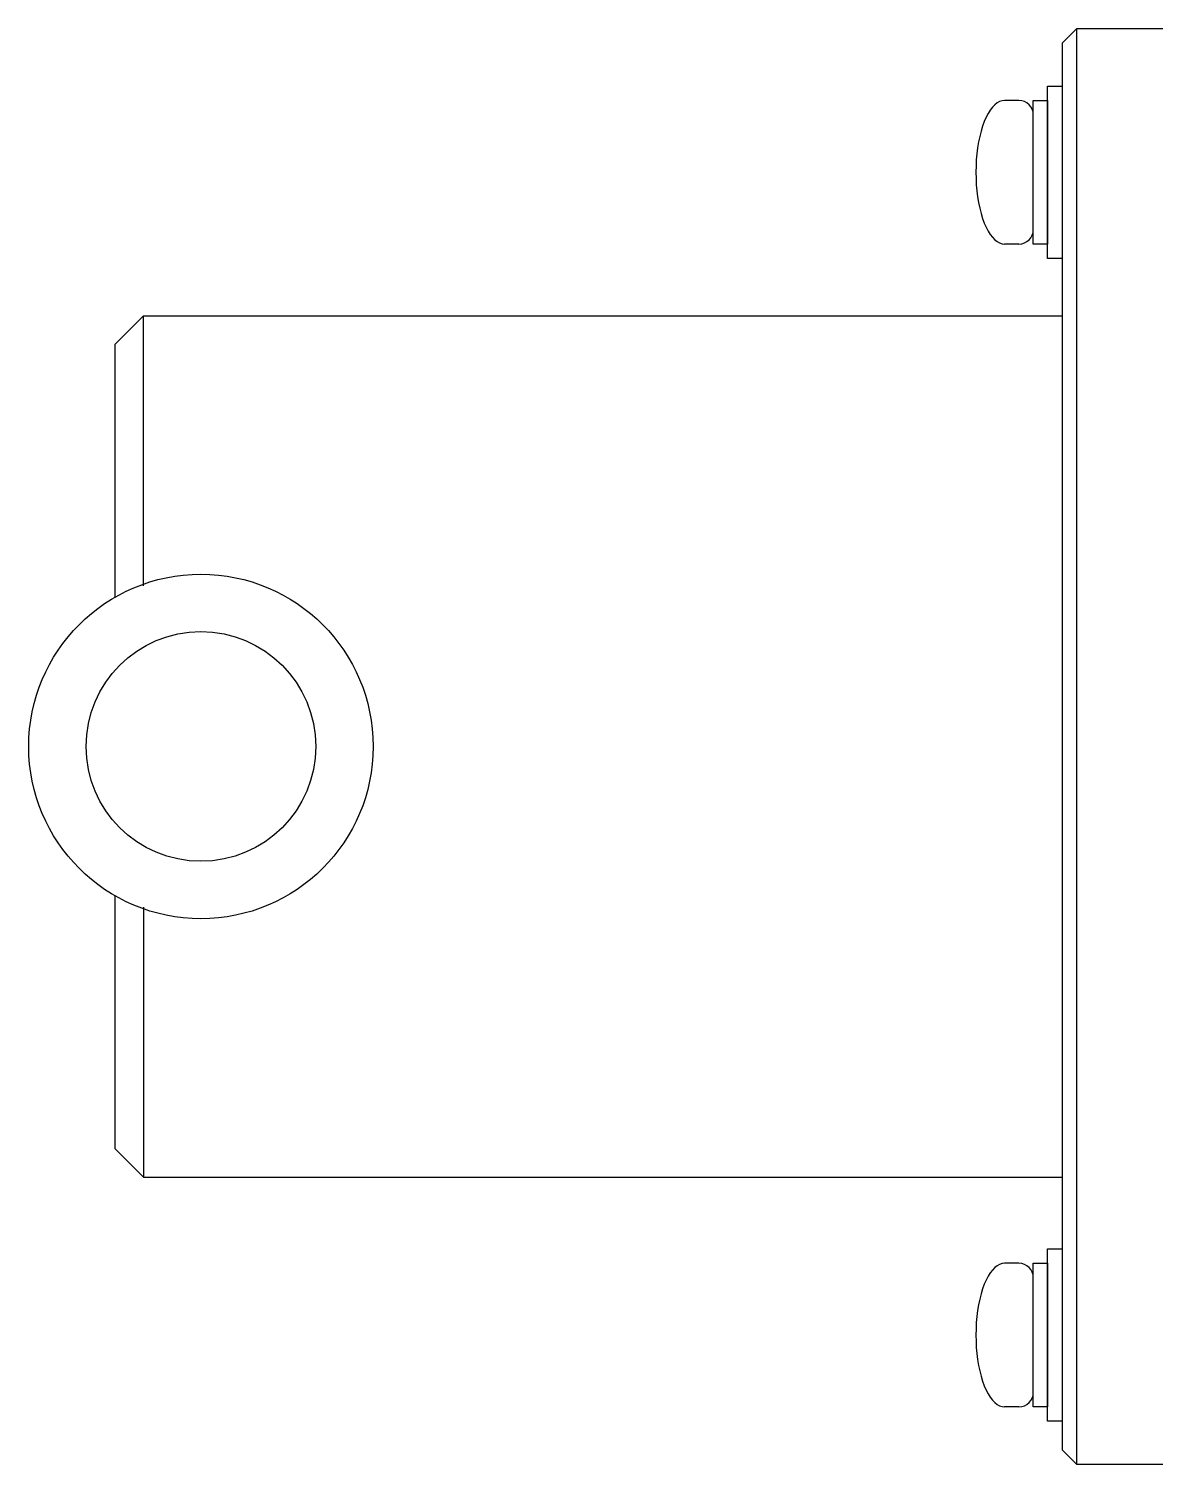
# Model space of a CAD drawing. Header units: millimetres. Extents: x 453 to 1184, y 120 to 532.
# Drawn here: x 677.1 to 716.4, y 436.2 to 486.2 of the extents above; entities that cross this region are included whole.
import ezdxf

# ---------------------------------------------------------------- set-up
doc = ezdxf.new("R2010")
doc.units = ezdxf.units.MM
doc.layers.get('0').update_dxf_attribs({"lineweight": 30})

# ---------------------------------------------------------------- blocks, each defined once
blk = doc.blocks.new('A$C5E891AED')
for p, q in [((251, 261.4884), (250.5, 260.9884)), ((251, 261.4884), (251, 211.4884)), ((256.5, 261.4884), (251, 261.4884)), ((250.5, 260.9884), (250.5, 211.9884)), ((250, 259.4884), (250.5, 259.4884)), ((250, 253.4884), (250, 259.4884)), ((250.5, 259.4884), (250.5, 253.4884)), ((249, 258.9884), (248.5, 258.9884)), ((249.5, 258.9884), (250, 258.9884)), ((249.5, 253.9884), (249.5, 258.9884)), ((250, 258.9884), (250, 253.9884)), ((249.5, 254.4884), (249.5, 258.4884)), ((249, 253.9884), (248.5, 253.9884)), ((250, 253.9884), (249.5, 253.9884)), ((250.5, 253.4884), (250, 253.4884)), ((218.5, 251.4884), (217.5, 250.4884)), ((218.5, 251.4884), (250.5, 251.4884)), ((218.5, 242.0884), (218.5, 251.4884)), ((217.5, 250.4884), (217.5, 241.6884)), ((217.5, 231.2884), (217.5, 222.4884)), ((218.5, 230.8884), (218.5, 221.4884)), ((217.5, 222.4884), (218.5, 221.4884)), ((218.5, 221.4884), (250.5, 221.4884)), ((250, 218.9884), (250.5, 218.9884)), ((250, 212.9884), (250, 218.9884)), ((250.5, 218.9884), (250.5, 212.9884)), ((249, 218.4884), (248.5, 218.4884)), ((249.5, 218.4884), (250, 218.4884)), ((249.5, 213.4884), (249.5, 218.4884)), ((250, 218.4884), (250, 213.4884)), ((249.5, 213.9884), (249.5, 217.9884)), ((249, 213.4884), (248.5, 213.4884)), ((250, 213.4884), (249.5, 213.4884)), ((250.5, 212.9884), (250, 212.9884)), ((251, 211.4884), (250.5, 211.9884)), ((251, 211.4884), (256.5, 211.4884))]:
    blk.add_line(p, q)
for points in [[(248.5, 258.9884), (248.4128, 258.9789), (248.3264, 258.9504), (248.2412, 258.9032), (248.158, 258.8377), (248.0774, 258.7542), (248, 258.6534), (247.9264, 258.5364), (247.8572, 258.4034), (247.7929, 258.2562), (247.734, 258.0954), (247.6808, 257.9224), (247.634, 257.7384), (247.5937, 257.5449), (247.5603, 257.3434), (247.5341, 257.1354), (247.5152, 256.9224), (247.5038, 256.7064), (247.5, 256.4884), (247.5038, 256.2704), (247.5152, 256.0544), (247.5341, 255.8414), (247.5603, 255.6334), (247.5937, 255.4319), (247.634, 255.2384), (247.6808, 255.0544), (247.734, 254.8814), (247.7929, 254.7206), (247.8572, 254.5734), (247.9264, 254.4404), (248, 254.3234), (248.0774, 254.2226), (248.158, 254.1391), (248.2412, 254.0736), (248.3264, 254.0264), (248.4128, 253.9979), (248.5, 253.9884)], [(248.5, 218.4884), (248.4128, 218.4789), (248.3264, 218.4504), (248.2412, 218.4032), (248.158, 218.3377), (248.0774, 218.2542), (248, 218.1534), (247.9264, 218.0364), (247.8572, 217.9034), (247.7929, 217.7562), (247.734, 217.5954), (247.6808, 217.4224), (247.634, 217.2384), (247.5937, 217.0449), (247.5603, 216.8434), (247.5341, 216.6354), (247.5152, 216.4224), (247.5038, 216.2064), (247.5, 215.9884), (247.5038, 215.7704), (247.5152, 215.5544), (247.5341, 215.3414), (247.5603, 215.1334), (247.5937, 214.9319), (247.634, 214.7384), (247.6808, 214.5544), (247.734, 214.3814), (247.7929, 214.2206), (247.8572, 214.0734), (247.9264, 213.9404), (248, 213.8234), (248.0774, 213.7226), (248.158, 213.6391), (248.2412, 213.5736), (248.3264, 213.5264), (248.4128, 213.4979), (248.5, 213.4884)]]:
    blk.add_lwpolyline(points)
for radius in [6, 4]:
    blk.add_circle((220.5, 236.4884), radius)
for centre, start, end in [((249, 258.4884), 0, 90), ((249, 254.4884), 270, 0), ((249, 217.9884), 0, 90), ((249, 213.9884), 270, 0)]:
    blk.add_arc(centre, 0.5, start, end)

msp = doc.modelspace()

# ---------------------------------------------------------------- block references
msp.add_blockref('A$C5E891AED', (462.6, 224.696))

doc.saveas('drawing.dxf')
